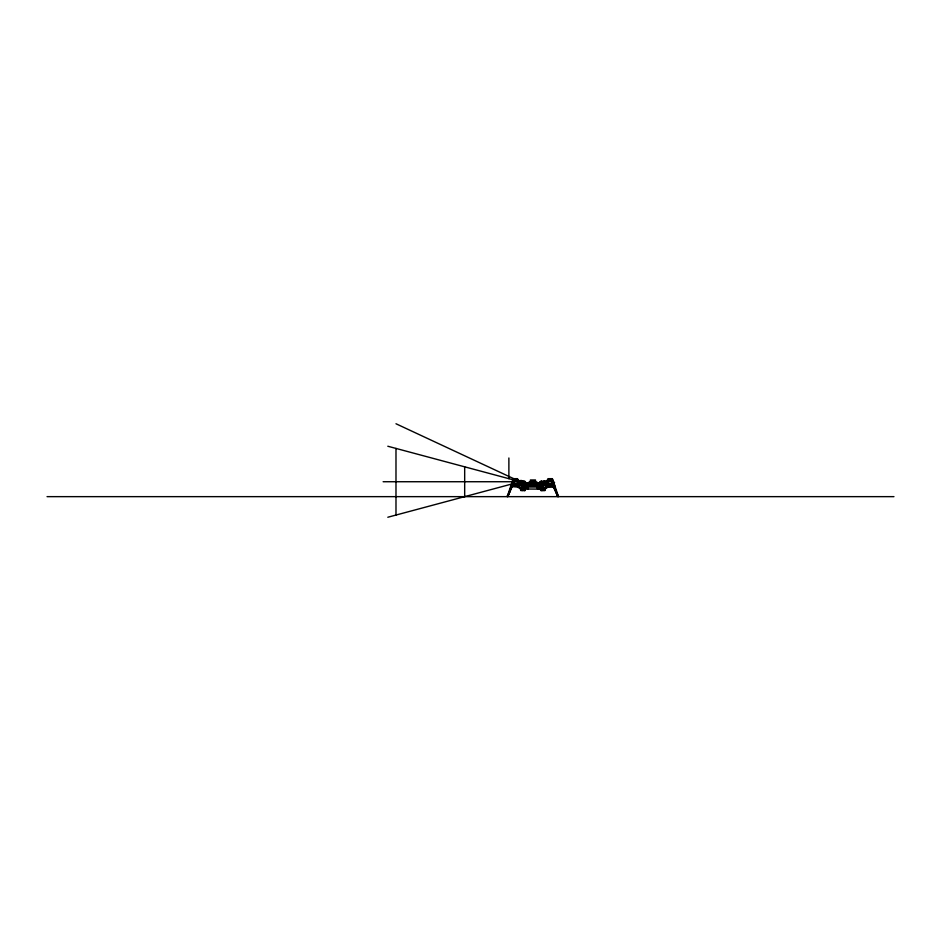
<?xml version="1.0" encoding="UTF-8"?>
<svg xmlns="http://www.w3.org/2000/svg" width="941" height="941" viewBox="0 0 941 941"><rect width="100%" height="100%" fill="white"/><g stroke="black" fill="none" stroke-linecap="round" stroke-linejoin="round"><path stroke-width="1.41" d="M518.985 484.262L518.714 485.003A1.364 0.776 -90 0 0 518.303 486.191L518.326 486.544A1.364 0.776 -90 0 0 519.761 486.873M519.114 483.733L519.114 487.556L525.548 488.108L522.279 488.108L522.279 483.874L516.009 484.509L517.891 487.32A1.364 0.788 90 0 0 518.973 486.956L519.291 486.956M519.114 482.498L519.114 481.533L522.526 481.533M519.879 482.498C520.15 479.757 518.185 483.333 519.867 483.086M520.349 488.661L520.349 487.556L520.349 488.661L521.914 489.943L525.219 489.767M520.349 482.498L520.349 481.416M520.679 487.838L520.679 490.52L524.96 490.508M520.738 481.416L520.679 482.204L521.902 481.533L521.914 482.204M522.608 490.52L521.032 487.556M521.102 485.591L522.584 486.156L521.102 485.591L519.361 482.039L519.091 483.415L518.15 482.333M521.42 485.591L521.102 484.439L524.466 486.815C526.101 487.273 525.29 483.886 526.407 487.709L528.348 487.709L528.348 488.708L527.242 488.426M521.443 482.498L521.443 481.416M521.914 482.498L521.914 481.416M522.584 487.556L522.596 482.462M522.867 487.556L522.867 482.474M522.737 489.202L523.043 490.52L522.737 489.767M523.043 487.556L523.008 490.508M524.855 483.039L523.102 481.921M524.208 482.474L524.89 481.533M525.113 489.767L524.408 490.52L525.219 490.508M524.408 482.18L524.525 482.462M524.584 482.18L524.607 482.462M524.76 486.297L524.831 481.792M525.843 486.203L525.007 486.309L525.078 482.474L524.372 483.039M526.313 483.451L539.393 484.015L539.393 482.874M524.078 483.451L527.783 483.451L527.783 484.392L528.854 484.392L528.866 486.297L527.842 486.297M530.065 484.015C528.383 480.486 536.099 480.839 535.923 482.874M532.912 485.156L532.912 484.015M535.77 485.156L535.77 482.874L535.77 485.156L530.054 485.156L530.065 482.874M537.346 484.015L537.346 482.298L528.607 482.298L528.607 484.015M541.31 489.767L541.31 490.52L541.24 489.144M542.663 489.943L540.487 489.767L541.793 489.767M542.957 490.52L542.957 489.202M543.345 482.204L543.345 481.533M543.792 482.204L543.792 481.533M541.193 490.508L544.58 489.943M521.126 489.943L521.585 490.52M544.498 481.416L544.568 482.145L544.651 481.416M547.168 486.744L547.533 485.744M552.943 481.933L553.92 485.544L553.073 482.262L551.885 482.215M552.073 482.674C555.308 481.768 548.603 484.286 553.343 483.133M552.673 480.11L552.096 479.839M551.461 483.321L551.602 483.58A1.364 0.776 90 0 0 552.167 483.897L552.873 481.204A1.364 0.776 90 0 1 553.496 481.757L558.46 496.625L554.273 487.05L554.99 486.179L547.274 485.932M553.955 485.074L553.473 486.415M549.085 484.192L547.415 487.085M519.855 481.392L520.738 482.78L519.044 486.815L511.786 486.462L507.834 496.248L511.363 485.944L507.799 496.625L512.069 486.815M524.478 486.05L523.172 487.556M540.04 486.015L540.546 486.885L546.274 483.004L547.662 482.98L547.556 482.333L546.815 482.733M540.44 486.65L541.134 485.509L541.028 486.909M540.769 486.074C539.122 486.003 541.898 486.897 541.569 485.921M540.334 486.885C543.992 484.544 536.664 487.203 541.498 486.603M542.534 487.556L541.569 485.709M544.968 481.416L544.945 482.074M545.168 481.968L546.662 486.815L553.626 486.815L554.343 485.944M545.639 482.251L548.309 478.675L552.32 478.675L553.484 481.533L550.461 485.062L549.344 485.062L548.944 484.05M546.239 482.686C545.992 480.463 545.298 483.521 547.074 482.886L546.615 483.415C545.462 479.287 544.345 484.474 545.368 483.192M547.015 486.662L547.403 486.191A1.364 0.776 90 0 0 547.168 485.227M517.762 486.097L518.15 486.638L516.856 484.145L518.091 486.097A1.364 0.788 90 0 0 518.279 487.085L516.832 484.192M520.502 482.168C520.561 483.803 519.067 480.686 519.914 482.945M512.68 483.109L512.68 483.145A1.364 0.776 -90 0 1 512.657 482.063L513.198 481.251A1.364 0.776 -90 0 0 512.198 481.757L507.246 496.625L510.869 488.403M513.268 481.298L513.563 483.251M513.551 480.063L513.398 479.792M514.598 484.439L515.045 483.321A1.364 0.776 -90 0 1 514.139 483.815L513.962 483.65A1.364 0.776 -90 0 1 513.633 482.415L512.586 482.345L511.998 485.568M513.151 482.251L513.539 483.897A1.364 0.776 -90 0 0 514.104 483.58L513.539 483.897M519.091 483.415L518.397 483.415L518.856 482.333L516.891 479.945L512.492 480.91L512.998 481.533M540.181 486.191L541.298 485.156L539.934 485.462L540.499 487.332L541.157 485.803M546.533 482.804L546.015 481.416L540.522 481.533M547.474 486.297L547.074 487.026L547.733 486.732M547.58 486.532L548.544 484.168L547.192 486.697M551.908 482.768L552.179 482.38A1.364 0.776 90 0 1 551.744 483.65L551.567 483.815A1.364 0.776 90 0 1 550.967 483.768M552.802 483.274C550.826 483.015 553.931 483.615 552.837 482.063L553.59 482.063M552.755 482.262L554.131 484.968M542.04 486.391L539.863 486.285L539.299 487.709L537.346 487.709L537.346 488.708L538.464 488.426M519.561 482.439L519.973 481.874L517.397 478.675L513.386 478.675L512.222 481.533L515.245 485.062L516.35 485.062L516.762 484.05M520.573 481.745L520.255 482.192M524.572 486.097L525.054 486.815L520.667 484.062L521.537 483.274M540.675 486.779L540.616 486.191M541.251 486.426L540.675 486.603M544.498 488.661L544.686 488.05M512.951 482.262L512.198 484.838M518.432 485.932L519.009 485.462L518.35 485.485M512.386 482.357L511.716 485.521M513.327 483.897A1.364 0.776 -90 0 0 513.892 483.58C512.175 489.049 510.563 484.086 512.774 482.298M540.652 485.262L540.322 486.203L541.287 486.191M546.145 482.533C544.851 481.133 545.157 484.18 545.768 481.874M552.932 482.768L552.367 483.815A1.364 0.776 90 0 1 551.802 483.58L557.86 496.648L554.437 486.179M547.521 486.732L547.956 486.074L547.321 486.991M520.008 483.18C518.091 490.414 518.126 484.05 520.444 482.333M511.363 485.944L519.138 485.932L511.645 486.297L507.893 496.33L511.786 486.462L518.832 486.626M540.463 487.567L541.146 486.603M513.457 481.533L513.033 480.11M512.951 480.91L513.857 478.675L513.116 479.298M511.975 487.05L511.833 486.05M514.398 480.663L513.939 479.922M516.186 479.945L518.738 482.98M516.891 479.945L517.397 478.675M515.245 485.062L515.644 484.074L516.35 485.062M516.291 484.074L515.891 485.062L515.374 484.439M516.656 484.509L516.903 483.897M520.302 484.074L520.796 482.827L523.078 482.827L525.325 485.991M522.302 484.756L523.078 482.827M523.431 483.298L522.667 485.191L521.726 484.756M513.445 479.687L513.857 478.675L517.197 479.298L516.691 478.675M523.643 487.556L524.466 486.815M520.138 482.945L518.644 486.415L517.926 485.556L519.538 481.992L520.902 481.322M546.203 482.251L547.309 483.415L549.509 479.91L553.484 481.533M520.267 483.345L519.044 486.815M512.339 485.58L513.657 483.133M520.338 483.192C519.42 484.909 522.337 482.051 520.42 481.392M548.474 484.744L549.697 484.509L547.815 487.32A1.364 0.788 -90 0 1 546.733 486.956L546.403 486.956M545.074 482.133L545.274 482.921L545.498 482.262M546.874 486.626L545.698 483.18L546.803 486.697L554.049 486.297L557.872 496.248L553.908 486.532L546.709 486.462L545.58 483.18L547.086 486.309M547.403 486.097A1.364 0.788 -90 0 1 547.215 487.085L547.062 487.32A1.364 0.788 -90 0 1 545.968 486.956M543.922 488.297L545.074 487.944L545.121 488.661M544.557 488.308L543.098 490.52M546.662 486.815L547.368 485.956L545.121 481.874M544.169 483.274L544.674 484.509L540.158 486.697M543.98 484.756L543.039 485.191L542.628 482.827L544.91 482.827L545.404 484.074M549.015 478.675L548.509 479.298L552.32 478.675L551.814 479.298L552.579 479.298M549.344 485.062L550.062 484.074L550.461 485.062M550.332 484.439L549.815 485.062L549.415 484.05M552.096 482.533L551.967 483.027M557.672 496.495L558.554 496.083M546.85 482.333L549.52 479.945M546.109 484.074L546.956 482.98M551.344 479.298L551.849 478.675L552.261 479.687M552.296 479.792L552.238 481.533L549.403 481.533L547.027 484.439L550.979 484.439M552.167 480.91L551.661 481.533L549.003 480.533L551.838 480.533M540.71 485.156L542.263 483.274M525.102 487.073C522.361 487.814 528.595 485.979 524.408 485.156L522.855 483.274M548.18 484.05L547.509 484.968M553.367 485.58L553.884 484.862M543.428 481.921L541.663 483.039L541.628 481.074M542.663 489.767L543.792 489.943L545.357 488.661L545.357 487.556M525.548 485.815L524.796 485.627M525.807 486.003L524.678 485.732M546.003 483.086C545.368 483.462 545.274 480.122 545.827 482.498L545.827 481.533L546.592 481.533L540.346 481.533L541.334 481.533M512.527 486.697C510.151 488.05 513.527 486.156 511.928 486.685M542.263 487.991L542.969 487.991L543.11 486.156L544.592 485.591L544.592 484.439L543.428 483.874M387.81 517.244L514.786 483.215M516.009 484.509L517.127 484.462M540.981 489.32L540.981 487.967L536.723 487.073L536.841 484.392L537.923 484.392L537.923 483.451L541.628 483.451M520.679 481.533L521.043 482.204M521.808 481.533L521.761 482.145M523.29 481.533L525.349 481.533M540.875 481.533L541.569 483.039M543.075 482.204L543.428 481.533L543.428 482.204M540.84 481.792L540.946 485.027M542.298 481.792L544.251 482.204M522.808 481.533L522.279 482.204M540.31 483.451L540.522 482.462L540.428 483.451M524.525 489.767L523.643 489.767M524.56 490.508L524.466 489.144M540.593 490.508L545.027 490.52L545.027 487.838M544.557 490.52L544.58 489.202M514.445 480.533L516.703 480.533L514.045 481.533L513.539 480.91M521.526 480.698L522.784 480.698L521.526 480.851M512.222 481.533L516.303 481.533L518.679 484.439L514.727 484.439M383.128 481.733L512.539 481.733M519.114 481.533L525.184 481.533M543.18 481.533L545.121 481.721M521.843 481.792L525.313 481.921L525.278 483.451L525.137 482.462M540.346 482.462L543.863 481.792M512.104 482.063L512.869 482.063M540.381 481.921L541.204 481.921M524.937 482.204L519.456 482.533M540.769 482.204L545.027 482.204L545.027 481.533M512.61 482.462L513.633 482.368M517.726 482.533L526.019 482.462L526.043 483.451M539.687 482.462L545.357 482.498L545.357 481.416M546.745 482.462L547.45 482.462M512.61 482.674L513.633 482.674M551.932 482.533L554.567 482.533M512.645 482.862L513.668 482.862M524.184 482.874L540.099 482.874M513.021 483.039L512.351 483.109L515.045 483.321M540.981 483.039L541.898 483.039M530.054 483.451L535.77 483.451M550.65 483.321L552.567 483.309M513.151 483.65L514.104 483.58M551.602 483.58L552.555 483.65M514.045 483.721L512.986 483.897L512.574 485.38M551.661 483.721L552.473 483.721M544.286 484.439L549.697 484.509M527.031 484.591L529.971 484.591M535.511 484.591L538.746 484.591M518.197 484.968L519.138 484.909M527.136 484.933L529.971 484.933M535.511 484.933L538.37 484.933M554.578 485.18L552.967 481.886M552.132 483.086L553.484 485.356M511.528 485.544L519.267 485.591M525.266 485.485L524.925 486.074M547.039 485.485L554.178 485.544M518.162 485.744L519.185 485.744M511.269 486.179L511.434 487.05M517.432 486.191L518.091 486.097M518.303 486.191L519.114 486.191A1.364 0.776 -90 0 1 519.338 485.238M527.383 486.179L531.347 486.179L531.347 484.933M536.723 486.179L532.759 486.179L532.759 484.933M543.11 486.156L543.428 488.108L540.158 488.108L546.592 487.556L546.592 486.191A1.364 0.776 90 0 0 546.368 485.238M548.274 486.191L546.568 486.544A1.364 0.776 90 0 1 545.262 487.156M554.049 486.297L546.568 485.932M524.796 486.591L525.607 486.591M527.136 487.015L538.37 487.015M517.738 487.085L518.644 487.32A1.364 0.788 90 0 0 519.738 486.956M547.215 487.085L547.968 487.085M522.737 487.991L523.443 487.991M522.714 488.426L527.807 488.426M537.899 488.426L542.992 488.426M521.055 488.661L519.879 488.661L519.879 487.556A1.364 0.776 -90 0 1 519.138 486.544L519.114 486.191M544.263 488.661L545.827 488.661L545.827 487.556M522.714 489.002L539.769 489.108L539.769 487.944M541.075 489.144L543.533 489.002M542.663 489.202L543.345 489.202L543.345 487.556M507.152 496.083L508.034 496.495M47.05 496.648L893.95 496.648M522.831 482.204L522.279 481.533L522.361 482.204M542.757 490.508L542.663 487.556L544.674 487.556L544.674 488.661M540.546 489.767L542.004 489.861L542.016 489.144M387.81 446.234L513.41 479.886M517.526 480.992L520.314 481.733L517.715 480.522M395.985 423.756L515.127 479.322M541.334 483.039L540.699 482.474L540.616 485.015M523.408 482.474L524.043 483.039L524.078 481.074M519.009 485.462L517.515 484.039L518.538 484.968A1.364 0.788 90 0 1 518.938 484.838A1.364 0.788 90 0 0 518.738 484.968M551.791 483.18L552.167 483.897M517.926 480.181L519.573 482.204M513.857 478.675L514.362 479.298M520.502 482.215L520.538 480.486L521.526 480.486L520.902 482.286M520.738 481.721L521.208 481.416M512.21 485.497L512.092 484.874M552.391 483.239L552.72 483.897M546.239 482.133L547.768 485.556L547.062 486.415L545.568 482.945M541.569 486.391L542.063 487.556M551.849 478.675L552.743 480.91L551.661 481.533L551.261 480.533M548.309 478.675L548.815 479.945M548.803 483.897L549.05 484.509M542.628 482.827L543.404 484.756M553.779 486.685L557.801 496.33L553.92 486.462M552.814 483.109L552.555 482.251M552.943 482.345L553.049 482.051A1.364 0.776 90 0 1 553.014 483.109L553.026 483.145M512.892 483.109L512.821 482.415M521.055 481.416L520.314 481.463M544.263 481.416C543.816 482.98 546.192 481.357 542.886 482.204L542.898 481.533M543.792 481.416L543.792 482.498M543.11 482.462L543.11 483.874M542.839 482.474L542.839 487.556M542.534 482.474L542.498 487.991M541.487 481.792L541.204 483.874L541.287 481.792M541.122 483.039L541.122 481.792L541.181 482.462M542.992 487.709L542.992 489.002M542.416 481.792L542.439 482.462M541.816 488.426L541.816 489.144M539.663 482.462L539.663 483.451M537.923 484.956L537.899 488.708M537.864 484.956L537.864 486.297L536.841 486.297L537.146 484.392M537.523 482.874L537.523 484.015M535.7 481.933L535.7 481.345L530.206 481.345L530.206 481.933M535.476 481.345L535.476 479.969L530.418 479.969L530.418 481.345M527.842 484.956L527.807 488.708M523.89 488.426L523.89 489.144M523.69 489.144L523.69 489.861M523.372 481.569L523.372 482.274M523.29 481.792L523.267 482.462M521.479 482.145L521.408 481.533L521.385 482.204M508.881 457.985L508.881 478.675M464.678 466.83L464.678 496.648M395.985 448.422L395.985 515.045M547.38 486.544A1.364 0.776 90 0 1 545.945 486.873M518.491 487.085A1.364 0.788 90 0 1 518.303 486.097M554.143 487.132L553.179 486.697L554.143 487.132"/></g></svg>
